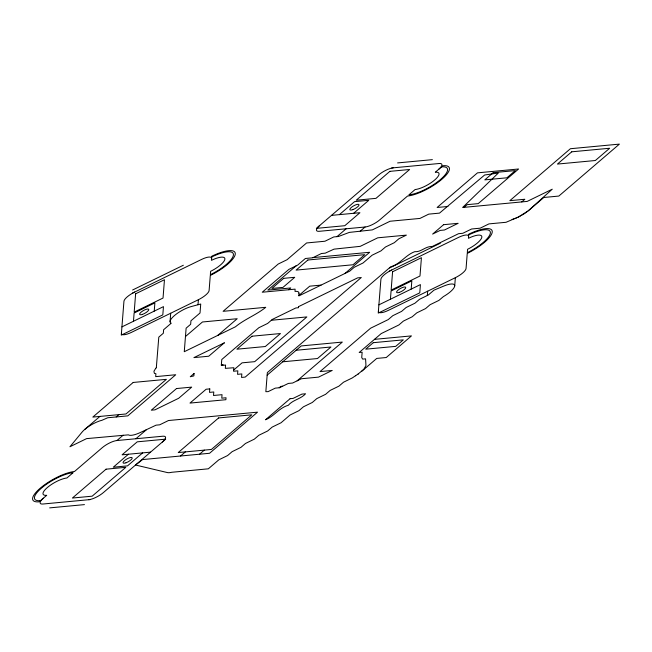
<?xml version="1.0" encoding="UTF-8"?>
<svg xmlns="http://www.w3.org/2000/svg" width="652" height="652" viewBox="0 0 652 652"><rect width="100%" height="100%" fill="white"/><g stroke="black" fill="none" stroke-linecap="round" stroke-linejoin="round"><path stroke-width="0.98" d="M133.464 321.265L134.116 313.025L154.883 302.895L154.231 311.134M156.325 367.728L158.795 337.133L163.334 333.237L163.611 329.741L171.264 323.172L170.832 322.976A15.681 4.662 -29.4 0 1 170.066 321.843L170.074 321.314A15.681 4.662 -29.4 0 1 191.109 306.595L200.726 304.019L200.025 312.993L190.938 320.784L190.661 324.28L186.122 328.176L184.271 351.713L235.437 326.799C244.753 319.105 256.366 314.9 265.763 307.312L223.082 311.322L278.249 264.011L287.059 259.716L306.595 242.96L324.957 241.232L333.767 236.937L338.453 236.497L349.366 232.389L372.316 229.895L390.067 221.24L419.945 218.428L428.755 214.133L439.505 213.122L484.64 174.997L498.34 173.033L462.618 207.483L527.183 201.411L552.252 189.194L528.275 210.8L518.226 217.1L506.042 222.291L488.967 223.889L480.157 228.192L471.624 228.991L462.814 233.286L458.552 233.693L432.113 246.578C425.683 245.967 421.2 252.291 414.77 251.68C405.609 254.965 400.295 264.109 390.727 266.766L267.353 372.577L265.845 391.673L268.086 391.64L275.274 388.136L279.537 387.728L288.347 383.433L292.618 383.034L301.428 378.739L318.502 377.133L332.202 370.45L320.01 371.591L370.629 328.184L388.25 319.586L392.789 315.69L401.599 311.395L406.139 307.5L414.949 303.204L419.497 299.309L428.307 295.014L433.955 290.173L443.751 286.073A15.681 4.662 -29.4 0 1 454.713 285.829L454.623 286.391A15.681 4.662 -29.4 0 1 443.376 296.611L438.91 300.401L430.1 304.696L425.56 308.592L416.75 312.887L412.203 316.782L403.392 321.086L398.853 324.981L381.233 333.571L359.162 352.496L362.145 352.219L361.73 357.524L362.634 359.105L365.568 358.836L365.968 365.527L363.816 369.285L357.989 374.142M170.066 321.46L170.71 313.221M198.004 304.753L198.395 299.716A11.76 3.496 -29.4 0 0 209.105 290.531L210.294 275.429A27.441 8.158 -29.4 0 0 235.274 254.003A27.441 8.158 -29.4 0 0 211.81 256.212L211.484 260.327A15.681 4.662 -29.4 0 1 224.891 259.064A15.681 4.662 -29.4 0 1 210.62 271.313L210.352 274.696A25.346 7.539 -29.4 0 0 233.432 254.899A25.346 7.539 -29.4 0 0 211.745 256.937M390.426 299.235L391.07 290.996L411.836 280.865L411.192 289.105M427.329 295.486L427.663 291.191M454.705 285.926L455.357 277.687A11.76 3.496 -29.4 0 0 466.058 268.502L467.248 253.4A27.441 8.158 -29.4 0 0 492.236 231.973A27.441 8.158 -29.4 0 0 468.764 234.182L468.438 238.298A15.681 4.662 -29.4 0 1 481.852 237.035A15.681 4.662 -29.4 0 1 467.574 249.284L467.305 252.666A25.346 7.539 -29.4 0 0 490.385 232.878A25.346 7.539 -29.4 0 0 468.707 234.916M154.288 373.115L153.945 371.257L155.608 368.527M155.698 368.413L156.39 367.663M185.461 336.546L202.446 321.982L237.222 318.714L217.744 335.413M84.784 429.407L99.927 416.416M339.399 214.638L354.541 201.655L368.771 200.319L353.628 213.302M116.186 416.962L118.892 414.639M296.13 265.853L267.842 290.107L290.768 287.956L288.689 289.741M336.978 236.635L346.13 228.787M360.214 231.191L365.096 227.002A11.76 3.496 -29.4 0 0 379.782 219.838L407.541 196.032A27.441 8.158 -29.4 0 0 441.803 179.324A27.441 8.158 -29.4 0 0 442.879 165.73L435.308 172.226A15.681 4.662 -29.4 0 1 434.697 179.993A15.681 4.662 -29.4 0 1 415.112 189.536L408.894 194.875A25.346 7.539 -29.4 0 0 440.54 179.439A25.346 7.539 -29.4 0 0 441.526 166.888M40.505 500.646A25.346 7.539 -29.4 0 1 41.492 488.087A25.346 7.539 -29.4 0 1 73.146 472.651L66.92 477.989A15.681 4.662 -29.4 0 0 47.343 487.541A15.681 4.662 -29.4 0 0 46.732 495.308L39.161 501.804A27.441 8.158 -29.4 0 1 40.228 488.209A27.441 8.158 -29.4 0 1 74.491 471.502L102.25 447.688A11.76 3.496 -29.4 0 1 116.936 440.532L123.163 435.194M298.877 295.486L309.733 286.171L321.053 285.111M135.901 438.747L146.561 429.611M222.242 365.364L223.106 364.623L221.362 364.786M128.411 454.224L113.269 467.215L127.499 465.878L142.633 452.887M344.941 273.481L369.668 252.275L313.058 257.597M233.66 370.059L242.071 362.846L254.712 361.656L306.872 316.921L271.346 320.262M267.149 375.161L301.224 345.935L342.324 342.072L297.116 380.841M464.012 207.352L467.15 204.663L478.209 203.62L518.593 168.99L477.492 172.853L437.117 207.483L447.948 206.464M180.547 456.009L185.339 451.901M199.512 454.224L204.304 450.116M279.186 387.761L280.784 386.4L282.626 386.228M521.739 201.924L524.852 199.259L509.831 200.669L570.402 148.721L619.4 144.116L558.829 196.065L543.817 197.475L528.47 210.629M527.949 211.061L527.419 211.484M361.379 371.599L376.75 358.421L386.228 357.532L411.469 335.886L374.484 339.358M526.857 211.908L526.286 212.34M525.691 212.756L525.088 213.18M358.266 373.963L355.43 375.764M524.469 213.595L523.833 214.003M523.189 214.402L522.529 214.801M355.731 375.593L352.325 377.915L343.514 382.219L338.975 386.114L330.165 390.409L325.617 394.305L316.807 398.6L312.267 402.496L303.457 406.791L298.909 410.687L290.099 414.99L281.02 422.781L272.21 427.076L267.662 430.972L258.852 435.267L254.313 439.163L245.502 443.458L240.955 447.353L232.145 451.657L227.605 455.552L218.795 459.847L208.338 468.812L171.826 472.268A15.681 4.662 -29.4 0 1 167.377 472.57L135.535 465.015L142.617 459.57L209.561 453.279L257.516 412.162L168.501 420.524L159.691 424.819L156.064 425.161L140.416 432.48A15.681 4.662 -29.4 0 1 128.371 434.851L86.586 438.625L69.951 446.742L82.07 432.105A15.681 4.662 -29.4 0 1 84.499 429.652L85.51 428.796A15.681 4.662 -29.4 0 1 101.989 420.271L107.735 417.753L127.784 415.87L175.73 374.745L155.681 376.628L155.91 373.743L154.785 373.441M521.869 215.193L521.201 215.567M520.524 215.934L519.848 216.293M519.171 216.635L518.487 216.969M132.6 290.001L183.359 265.242M132.348 293.204L201.566 259.439A11.76 3.496 -29.4 0 1 211.623 258.494M121.932 326.888L163.465 306.636L162.813 314.867L121.28 335.128L123.945 301.257A11.76 3.496 -29.4 0 1 134.654 292.08M198.395 299.716L131.484 332.349A11.76 3.496 -29.4 0 1 121.427 333.294M389.554 267.972L440.32 243.212M389.301 271.175L458.527 237.409A11.76 3.496 -29.4 0 1 468.584 236.464M378.885 304.859L420.418 284.606L419.774 292.838L378.241 313.099L380.907 279.227A11.76 3.496 -29.4 0 1 391.607 270.05M455.357 277.687L388.445 310.319A11.76 3.496 -29.4 0 1 378.38 311.265M517.81 217.287L517.142 217.597M516.474 217.882L515.805 218.159M515.153 218.412L514.509 218.656M513.874 218.876L513.254 219.088M512.651 219.268L512.056 219.439M397.598 162.918L432.374 159.65M391.705 167.971L439.13 163.513A11.76 3.496 -29.4 0 1 438.666 169.341M331.493 215.38L359.945 212.707L344.802 225.698L316.359 228.371L378.608 174.98A11.76 3.496 -29.4 0 1 393.286 167.817M365.096 227.002L319.26 231.305A11.76 3.496 -29.4 0 1 319.716 225.486M296.179 350.263L330.947 346.994L317.491 358.535L282.715 361.803M116.936 440.532L162.772 436.221A11.76 3.496 -29.4 0 1 162.315 442.048M150.539 452.146L122.087 454.819L137.23 441.836L165.681 439.163L103.432 492.545A11.76 3.496 -29.4 0 1 88.745 499.709M90.326 499.562L42.91 504.02A11.76 3.496 -29.4 0 1 43.366 498.193M49.666 507.884L84.442 504.615M298.502 306.66L298.461 307.703L295.845 307.956L272.381 319.382L267.654 323.433L258.844 327.728L221.778 359.513L221.313 365.454L225.584 365.047L225.323 368.356L233.84 367.744L233.563 371.241L237.833 370.833L237.556 374.329L241.827 373.93L241.55 377.426L245.209 377.084L361.298 277.516L357.646 277.858L298.502 306.66M298.958 293.204L298.86 295.918L349.725 271.15L354.24 267.279L363.05 262.984L372.137 255.193L380.947 250.898L385.487 246.994L394.297 242.699L398.837 238.803L406.392 235.119L377.736 237.817L360.246 246.342L334.011 249.145L325.275 253.147L321.436 253.514L312.626 257.809L305.372 258.494L297.662 265.103L288.852 269.406L262.243 292.226L295.095 289.138L295.03 291.411A15.681 4.662 -29.4 0 1 298.958 293.204M135.624 293.799L134.19 312.104L163.033 298.045L164.467 279.732L135.624 293.799M194.051 373.514L193.864 375.902L190.278 376.75L194.051 373.514M209.789 388.894L209.512 392.382L213.783 391.982L213.506 395.479L222.039 394.68L221.77 398.168L226.032 397.769L225.877 399.709L189.976 403.083L206.13 389.236L209.789 388.894M392.585 271.77L391.143 290.083L419.986 276.016L421.428 257.703L392.585 271.77M133.187 382.455L92.812 417.084L126.007 413.971L166.382 379.334L133.187 382.455M389.872 171.354L356.228 200.213L375.984 198.355L409.635 169.496L389.872 171.354M283.677 278.347L271.9 288.445L282.96 287.402L294.737 277.304L283.677 278.347M307.866 260.009L296.089 270.107L352.993 264.761L364.77 254.663L307.866 260.009M224.321 342.854L208.73 356.228L193.913 357.614L224.321 342.854M176.529 388.543L151.297 410.19L154.956 409.847L178.721 398.25L191.704 387.117L176.529 388.543M252.006 336.212L236.872 349.203L265.315 346.522L280.458 333.539L252.006 336.212M106.056 469.179L72.405 498.038L92.16 496.18L125.812 467.321L106.056 469.179M493.197 172.666L484.786 179.879L506.914 177.8L515.333 170.579L493.197 172.666M443.588 224.687L432.626 234.084L440.181 230.4L444.452 230.001L458.152 223.318L443.588 224.687M218.599 417.94L178.224 452.569L211.419 449.448L251.794 414.819L218.599 417.94M571.731 151.81L557.427 164.076L595.357 160.514L609.661 148.249L571.731 151.81M290.107 398.69L265.519 419.774C274.052 416.375 279.154 407.753 288.306 405.299C292.952 399.774 300.784 399.097 305.56 393.767L301.9 394.11L293.09 398.405L290.107 398.69M373.278 342.683L365.707 349.179L395.74 346.359L403.311 339.863L373.278 342.683M125.999 462.798A5.224 1.557 -29.4 0 0 132.169 457.777A5.224 1.557 -29.4 0 0 124.679 460.451A5.224 1.557 -29.4 0 0 125.999 462.798M399.521 292.324A5.224 1.557 -29.4 0 0 405.699 287.304A5.224 1.557 -29.4 0 0 398.209 289.977A5.224 1.557 -29.4 0 0 399.521 292.324M142.568 314.354A5.224 1.557 -29.4 0 0 148.746 309.333A5.224 1.557 -29.4 0 0 141.256 312.006A5.224 1.557 -29.4 0 0 142.568 314.354M352.797 209.651A5.224 1.557 -29.4 0 0 358.975 204.622A5.224 1.557 -29.4 0 0 351.485 207.295A5.224 1.557 -29.4 0 0 352.797 209.651"/></g></svg>
